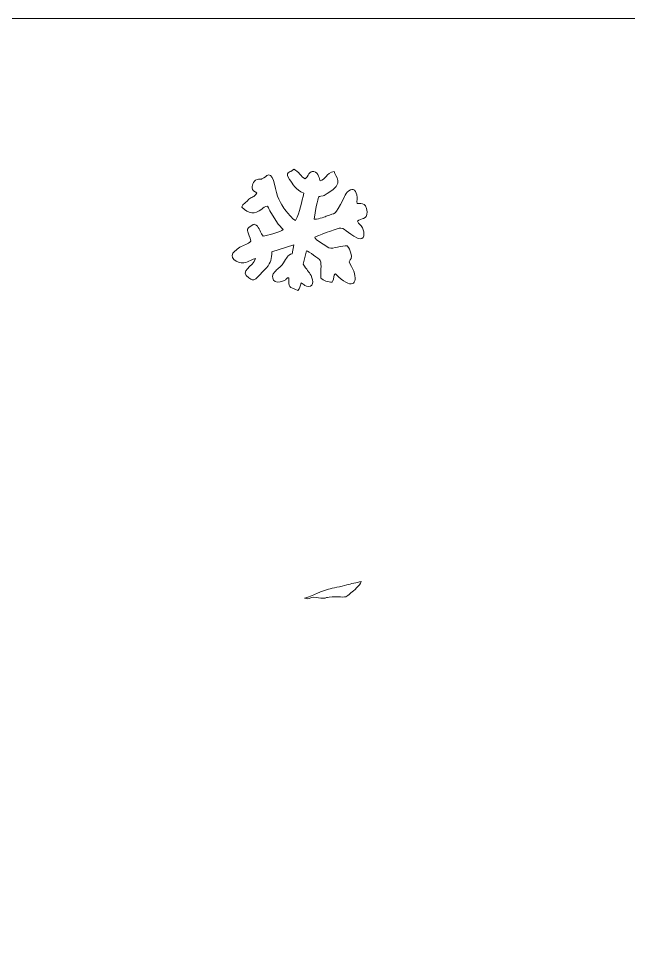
# Model space of a CAD drawing. Header units: millimetres. Extents: x -127 to 127, y -90 to 89.
# Drawn here: x -41.9 to -1.5, y 27.9 to 88.9 of the extents above; entities that cross this region are included whole.
import ezdxf

# ---------------------------------------------------------------- set-up
doc = ezdxf.new("R2010")
doc.units = ezdxf.units.MM
doc.header["$MEASUREMENT"] = 0
doc.layers.add('Layer 1', color=7, linetype='Continuous')

msp = doc.modelspace()

# ---------------------------------------------------------------- linework, layer by layer
at = {"layer": 'Layer 1', "color": 1, "lineweight": 20}
msp.add_lwpolyline([(-127, -88.9), (127, -88.9), (127, 88.9), (-127, 88.9), (-127, -88.9)], close=True, dxfattribs=at)
at = {"layer": 'Layer 1', "color": 1, "lineweight": 9}
for points, knots in [([(-24.6584, 76.9352), (-24.924, 77.4144), (-24.9382, 78.5667), (-25.3425, 78.5532), (-25.3425, 78.5532), (-25.5189, 78.4935), (-25.3857, 78.5192), (-25.5393, 78.4298), (-25.5393, 78.4298), (-25.9359, 78.1987), (-25.6997, 78.302), (-26.0025, 78.2716), (-26.0025, 78.2716), (-26.2892, 78.2428), (-26.4523, 77.9135), (-26.4292, 77.703), (-26.4292, 77.703), (-26.4073, 77.5046), (-26.2817, 77.4591), (-26.1199, 77.3573), (-26.1199, 77.3573), (-26.2719, 77.0356), (-26.4691, 77.1197), (-26.6442, 76.9349), (-26.6442, 76.9349), (-26.9954, 76.5642), (-27.0634, 76.6031), (-27.0982, 76.4129), (-27.0982, 76.4129), (-26.6429, 75.9682), (-26.2785, 75.9252), (-25.7959, 76.2873), (-25.7959, 76.2873), (-25.678, 76.3758), (-25.5889, 76.4771), (-25.4065, 76.4721), (-25.4065, 76.4721), (-25.3033, 76.3263), (-25.2968, 76.2141), (-25.185, 76.0556), (-25.185, 76.0556), (-25.185, 76.0556), (-24.6994, 75.2937), (-24.6994, 75.2937), (-24.6994, 75.2937), (-24.6938, 75.2869), (-24.6855, 75.2775), (-24.6798, 75.2708), (-24.6798, 75.2708), (-24.6798, 75.2708), (-24.3685, 74.942), (-24.3685, 74.942), (-24.3685, 74.942), (-24.5085, 74.7985), (-25.4781, 74.5132), (-25.6923, 74.5015), (-25.6923, 74.5015), (-26.0273, 74.9247), (-25.9063, 75.1071), (-26.2845, 75.2968), (-26.2845, 75.2968), (-26.4269, 75.2479), (-26.3137, 75.2885), (-26.4232, 75.2219), (-26.4232, 75.2219), (-26.4617, 75.1987), (-26.4869, 75.1818), (-26.5244, 75.1577), (-26.5244, 75.1577), (-26.9715, 74.8709), (-26.6092, 74.7528), (-26.5091, 74.1585), (-26.5091, 74.1585), (-26.6702, 73.9783), (-26.998, 73.9128), (-27.2352, 73.7674), (-27.2352, 73.7674), (-27.3725, 73.6832), (-27.4542, 73.6045), (-27.5739, 73.5127), (-27.5739, 73.5127), (-28.0836, 73.1215), (-27.4135, 72.6768), (-26.9662, 72.7356), (-26.9662, 72.7356), (-26.6492, 72.7774), (-26.4154, 72.9949), (-26.1989, 73.0125), (-26.1989, 73.0125), (-26.3637, 72.4915), (-27.3204, 72.1756), (-26.6495, 71.7304), (-26.6495, 71.7304), (-26.462, 71.6059), (-26.3681, 71.5325), (-26.1841, 71.6674), (-26.1841, 71.6674), (-26.1841, 71.6674), (-25.4708, 72.4079), (-25.4708, 72.4079), (-25.4708, 72.4079), (-25.192, 72.7849), (-25.1345, 72.9836), (-25.1137, 73.4719), (-25.1137, 73.4719), (-25.1137, 73.4719), (-23.6774, 73.9322), (-23.6774, 73.9322), (-23.6774, 73.9322), (-23.6774, 73.9322), (-23.7858, 73.3362), (-23.7858, 73.3362), (-23.7858, 73.3362), (-24.1238, 73.239), (-24.123, 73.058), (-24.3599, 72.7247), (-24.3599, 72.7247), (-24.5967, 72.3913), (-24.7704, 72.311), (-24.9267, 72.1472), (-24.9267, 72.1472), (-25.2735, 71.7834), (-24.9845, 71.2458), (-24.3487, 71.5382), (-24.3487, 71.5382), (-24.2534, 71.582), (-24.2384, 71.605), (-24.1729, 71.6519), (-24.1729, 71.6519), (-23.999, 71.7762), (-24.193, 71.7128), (-23.9916, 71.7421), (-23.9916, 71.7421), (-24.0516, 71.0471), (-23.9797, 71.1894), (-23.405, 70.9085), (-23.405, 70.9085), (-23.2503, 71.0084), (-23.2528, 71.2247), (-23.1818, 71.4067), (-23.1818, 71.4067), (-22.9049, 71.2843), (-23.0513, 71.2458), (-22.8289, 71.1903), (-22.8289, 71.1903), (-22.3671, 71.0752), (-22.3372, 71.5189), (-22.5318, 71.8853), (-22.5318, 71.8853), (-22.6815, 72.1668), (-22.8059, 72.2569), (-23.0511, 72.6374), (-23.0511, 72.6374), (-23.0511, 72.6374), (-22.8407, 73.5321), (-22.8407, 73.5321), (-22.8407, 73.5321), (-22.7039, 73.5077), (-21.9983, 73.0064), (-21.9287, 72.8815), (-21.9287, 72.8815), (-21.8057, 72.6609), (-21.9254, 72.0104), (-21.8729, 71.7229), (-21.8729, 71.7229), (-21.7209, 71.5795), (-21.3876, 71.4314), (-21.1378, 71.4558), (-21.1378, 71.4558), (-21.0337, 71.5098), (-21.0552, 71.8008), (-20.9914, 71.9186), (-20.9914, 71.9186), (-20.92, 72.0505), (-20.9739, 71.9631), (-20.9125, 72.0066), (-20.9125, 72.0066), (-19.847, 70.9092), (-19.4168, 71.3113), (-19.7086, 72.1754), (-19.7086, 72.1754), (-19.7681, 72.3515), (-19.9222, 72.6258), (-20.0092, 72.8014), (-20.0092, 72.8014), (-19.9196, 72.984), (-19.8066, 73.0427), (-19.8934, 73.3656), (-19.8934, 73.3656), (-19.947, 73.5646), (-19.9871, 73.7193), (-20.1454, 73.8509), (-20.1454, 73.8509), (-20.4796, 73.9096), (-21.0812, 73.6328), (-21.3463, 73.7222), (-21.3463, 73.7222), (-21.3463, 73.7222), (-22.1118, 74.2129), (-22.1118, 74.2129), (-22.1118, 74.2129), (-22.229, 74.3129), (-22.2389, 74.3105), (-22.277, 74.4206), (-22.277, 74.4206), (-22.1965, 74.4967), (-20.8761, 74.9772), (-20.6795, 75.024), (-20.6795, 75.024), (-20.3151, 75.1111), (-20.1714, 74.6958), (-19.4484, 74.3642), (-19.4484, 74.3642), (-18.9521, 74.1366), (-18.987, 74.7466), (-19.1302, 75.0538), (-19.1302, 75.0538), (-19.2324, 75.2727), (-19.376, 75.2748), (-19.4645, 75.4811), (-19.4645, 75.4811), (-19.2485, 75.7195), (-18.7923, 75.5399), (-18.8275, 76.1132), (-18.8275, 76.1132), (-18.8705, 76.8173), (-19.3853, 76.6419), (-19.4887, 76.6609), (-19.4887, 76.6609), (-19.5463, 76.8668), (-19.4234, 76.9778), (-19.497, 77.223), (-19.497, 77.223), (-19.6108, 77.6016), (-19.8148, 77.7249), (-20.142, 77.4054), (-20.142, 77.4054), (-20.2525, 77.2975), (-20.292, 77.142), (-20.3632, 77.0108), (-20.3632, 77.0108), (-21.0638, 75.7216), (-20.8261, 76.1073), (-21.5381, 75.8108), (-21.5381, 75.8108), (-21.664, 75.7584), (-22.1759, 75.5884), (-22.335, 75.6244), (-22.335, 75.6244), (-22.335, 75.6244), (-22.1878, 76.4619), (-22.1878, 76.4619), (-22.1878, 76.4619), (-21.9775, 77.2043), (-22.1046, 77.092), (-21.8799, 77.1362), (-21.8799, 77.1362), (-21.5981, 77.1914), (-21.7018, 77.1738), (-21.4575, 77.3128), (-21.4575, 77.3128), (-20.2213, 78.0166), (-20.969, 78.4568), (-21.006, 78.7744), (-21.006, 78.7744), (-21.5248, 78.675), (-21.5926, 78.2073), (-21.9287, 78.1648), (-21.9287, 78.1648), (-21.9821, 78.25), (-22.0114, 78.6958), (-22.3473, 78.7776), (-22.3473, 78.7776), (-22.6377, 78.8483), (-22.7199, 78.4324), (-22.9121, 78.2825), (-22.9121, 78.2825), (-23.1087, 78.379), (-23.1493, 78.4506), (-23.2803, 78.606), (-23.2803, 78.606), (-23.3893, 78.7352), (-23.5087, 78.838), (-23.6671, 78.9252), (-23.6671, 78.9252), (-23.7651, 78.8725), (-23.7334, 78.8595), (-23.8281, 78.8075), (-23.8281, 78.8075), (-23.8767, 78.781), (-24.3037, 78.7043), (-23.9481, 78.2392), (-23.9481, 78.2392), (-23.7316, 77.9562), (-23.5768, 77.5701), (-23.005, 77.3417), (-23.005, 77.3417), (-23.1644, 76.8062), (-23.2586, 76.066), (-23.5571, 75.5371), (-23.5571, 75.5371), (-23.7197, 75.5914), (-23.8046, 75.7256), (-23.9042, 75.8412), (-23.9042, 75.8412), (-24.3684, 76.3801), (-24.3063, 76.2998), (-24.6584, 76.9352)], [0, 0, 0, 0, 0.0128205, 0.0128205, 0.0128205, 0.0128205, 0.025641, 0.025641, 0.025641, 0.025641, 0.0384615, 0.0384615, 0.0384615, 0.0384615, 0.0512821, 0.0512821, 0.0512821, 0.0512821, 0.0641026, 0.0641026, 0.0641026, 0.0641026, 0.0769231, 0.0769231, 0.0769231, 0.0769231, 0.0897436, 0.0897436, 0.0897436, 0.0897436, 0.1025641, 0.1025641, 0.1025641, 0.1025641, 0.1153846, 0.1153846, 0.1153846, 0.1153846, 0.1282051, 0.1282051, 0.1282051, 0.1282051, 0.1410256, 0.1410256, 0.1410256, 0.1410256, 0.1538462, 0.1538462, 0.1538462, 0.1538462, 0.1666667, 0.1666667, 0.1666667, 0.1666667, 0.1794872, 0.1794872, 0.1794872, 0.1794872, 0.1923077, 0.1923077, 0.1923077, 0.1923077, 0.2051282, 0.2051282, 0.2051282, 0.2051282, 0.2179487, 0.2179487, 0.2179487, 0.2179487, 0.2307692, 0.2307692, 0.2307692, 0.2307692, 0.2435897, 0.2435897, 0.2435897, 0.2435897, 0.2564103, 0.2564103, 0.2564103, 0.2564103, 0.2692308, 0.2692308, 0.2692308, 0.2692308, 0.2820513, 0.2820513, 0.2820513, 0.2820513, 0.2948718, 0.2948718, 0.2948718, 0.2948718, 0.3076923, 0.3076923, 0.3076923, 0.3076923, 0.3205128, 0.3205128, 0.3205128, 0.3205128, 0.3333333, 0.3333333, 0.3333333, 0.3333333, 0.3461538, 0.3461538, 0.3461538, 0.3461538, 0.3589744, 0.3589744, 0.3589744, 0.3589744, 0.3717949, 0.3717949, 0.3717949, 0.3717949, 0.3846154, 0.3846154, 0.3846154, 0.3846154, 0.3974359, 0.3974359, 0.3974359, 0.3974359, 0.4102564, 0.4102564, 0.4102564, 0.4102564, 0.4230769, 0.4230769, 0.4230769, 0.4230769, 0.4358974, 0.4358974, 0.4358974, 0.4358974, 0.4487179, 0.4487179, 0.4487179, 0.4487179, 0.4615385, 0.4615385, 0.4615385, 0.4615385, 0.474359, 0.474359, 0.474359, 0.474359, 0.4871795, 0.4871795, 0.4871795, 0.4871795, 0.5, 0.5, 0.5, 0.5, 0.5128205, 0.5128205, 0.5128205, 0.5128205, 0.525641, 0.525641, 0.525641, 0.525641, 0.5384615, 0.5384615, 0.5384615, 0.5384615, 0.5512821, 0.5512821, 0.5512821, 0.5512821, 0.5641026, 0.5641026, 0.5641026, 0.5641026, 0.5769231, 0.5769231, 0.5769231, 0.5769231, 0.5897436, 0.5897436, 0.5897436, 0.5897436, 0.6025641, 0.6025641, 0.6025641, 0.6025641, 0.6153846, 0.6153846, 0.6153846, 0.6153846, 0.6282051, 0.6282051, 0.6282051, 0.6282051, 0.6410256, 0.6410256, 0.6410256, 0.6410256, 0.6538462, 0.6538462, 0.6538462, 0.6538462, 0.6666667, 0.6666667, 0.6666667, 0.6666667, 0.6794872, 0.6794872, 0.6794872, 0.6794872, 0.6923077, 0.6923077, 0.6923077, 0.6923077, 0.7051282, 0.7051282, 0.7051282, 0.7051282, 0.7179487, 0.7179487, 0.7179487, 0.7179487, 0.7307692, 0.7307692, 0.7307692, 0.7307692, 0.7435897, 0.7435897, 0.7435897, 0.7435897, 0.7564103, 0.7564103, 0.7564103, 0.7564103, 0.7692308, 0.7692308, 0.7692308, 0.7692308, 0.7820513, 0.7820513, 0.7820513, 0.7820513, 0.7948718, 0.7948718, 0.7948718, 0.7948718, 0.8076923, 0.8076923, 0.8076923, 0.8076923, 0.8205128, 0.8205128, 0.8205128, 0.8205128, 0.8333333, 0.8333333, 0.8333333, 0.8333333, 0.8461538, 0.8461538, 0.8461538, 0.8461538, 0.8589744, 0.8589744, 0.8589744, 0.8589744, 0.8717949, 0.8717949, 0.8717949, 0.8717949, 0.8846154, 0.8846154, 0.8846154, 0.8846154, 0.8974359, 0.8974359, 0.8974359, 0.8974359, 0.9102564, 0.9102564, 0.9102564, 0.9102564, 0.9230769, 0.9230769, 0.9230769, 0.9230769, 0.9358974, 0.9358974, 0.9358974, 0.9358974, 0.9487179, 0.9487179, 0.9487179, 0.9487179, 0.9615385, 0.9615385, 0.9615385, 0.9615385, 0.974359, 0.974359, 0.974359, 0.974359, 1, 1, 1, 1]), ([(-20.1689, 51.4239), (-19.9007, 51.5103), (-19.5051, 51.5662), (-19.2167, 51.6579), (-19.2167, 51.6579), (-19.2769, 51.3848), (-19.7278, 51.0363), (-19.8903, 50.8995), (-19.8903, 50.8995), (-20.2613, 50.5874), (-20.1064, 50.6237), (-20.82, 50.6342), (-20.82, 50.6342), (-21.8636, 50.6495), (-21.2659, 50.5163), (-21.8884, 50.5485), (-21.8884, 50.5485), (-22.0895, 50.5588), (-22.3137, 50.6502), (-22.4855, 50.6047), (-22.4855, 50.6047), (-22.7204, 50.5425), (-22.5705, 50.475), (-22.958, 50.545), (-22.958, 50.545), (-22.5642, 50.6472), (-22.3002, 50.8244), (-22.0679, 50.8982), (-22.0679, 50.8982), (-21.941, 50.9385), (-21.9405, 50.9481), (-21.8408, 50.9897), (-21.8408, 50.9897), (-21.8408, 50.9897), (-21.3721, 51.1455), (-21.3721, 51.1455), (-21.3721, 51.1455), (-21.1481, 51.2185), (-20.5257, 51.309), (-20.1689, 51.4239)], [0, 0, 0, 0, 0.0909091, 0.0909091, 0.0909091, 0.0909091, 0.1818182, 0.1818182, 0.1818182, 0.1818182, 0.2727273, 0.2727273, 0.2727273, 0.2727273, 0.3636364, 0.3636364, 0.3636364, 0.3636364, 0.4545455, 0.4545455, 0.4545455, 0.4545455, 0.5454545, 0.5454545, 0.5454545, 0.5454545, 0.6363636, 0.6363636, 0.6363636, 0.6363636, 0.7272727, 0.7272727, 0.7272727, 0.7272727, 0.8181818, 0.8181818, 0.8181818, 0.8181818, 1, 1, 1, 1]), ([(-19.2167, 51.6579), (-19.5051, 51.5662), (-19.9007, 51.5103), (-20.1689, 51.4239), (-20.1689, 51.4239), (-20.5257, 51.309), (-21.1481, 51.2185), (-21.3721, 51.1455), (-21.3721, 51.1455), (-21.3721, 51.1455), (-21.8408, 50.9897), (-21.8408, 50.9897), (-21.8408, 50.9897), (-21.9405, 50.9481), (-21.941, 50.9385), (-22.0679, 50.8982), (-22.0679, 50.8982), (-22.3002, 50.8244), (-22.5642, 50.6472), (-22.958, 50.545), (-22.958, 50.545), (-22.5705, 50.475), (-22.7204, 50.5425), (-22.4855, 50.6047), (-22.4855, 50.6047), (-22.3137, 50.6502), (-22.0895, 50.5588), (-21.8884, 50.5485), (-21.8884, 50.5485), (-21.2659, 50.5163), (-21.8636, 50.6495), (-20.82, 50.6342), (-20.82, 50.6342), (-20.1064, 50.6237), (-20.2613, 50.5874), (-19.8903, 50.8995), (-19.8903, 50.8995), (-19.7278, 51.0363), (-19.2769, 51.3848), (-19.2167, 51.6579)], [0, 0, 0, 0, 0.0909091, 0.0909091, 0.0909091, 0.0909091, 0.1818182, 0.1818182, 0.1818182, 0.1818182, 0.2727273, 0.2727273, 0.2727273, 0.2727273, 0.3636364, 0.3636364, 0.3636364, 0.3636364, 0.4545455, 0.4545455, 0.4545455, 0.4545455, 0.5454545, 0.5454545, 0.5454545, 0.5454545, 0.6363636, 0.6363636, 0.6363636, 0.6363636, 0.7272727, 0.7272727, 0.7272727, 0.7272727, 0.8181818, 0.8181818, 0.8181818, 0.8181818, 1, 1, 1, 1])]:
    msp.add_open_spline(points, degree=3, knots=knots, dxfattribs=at)

doc.saveas('drawing.dxf')
